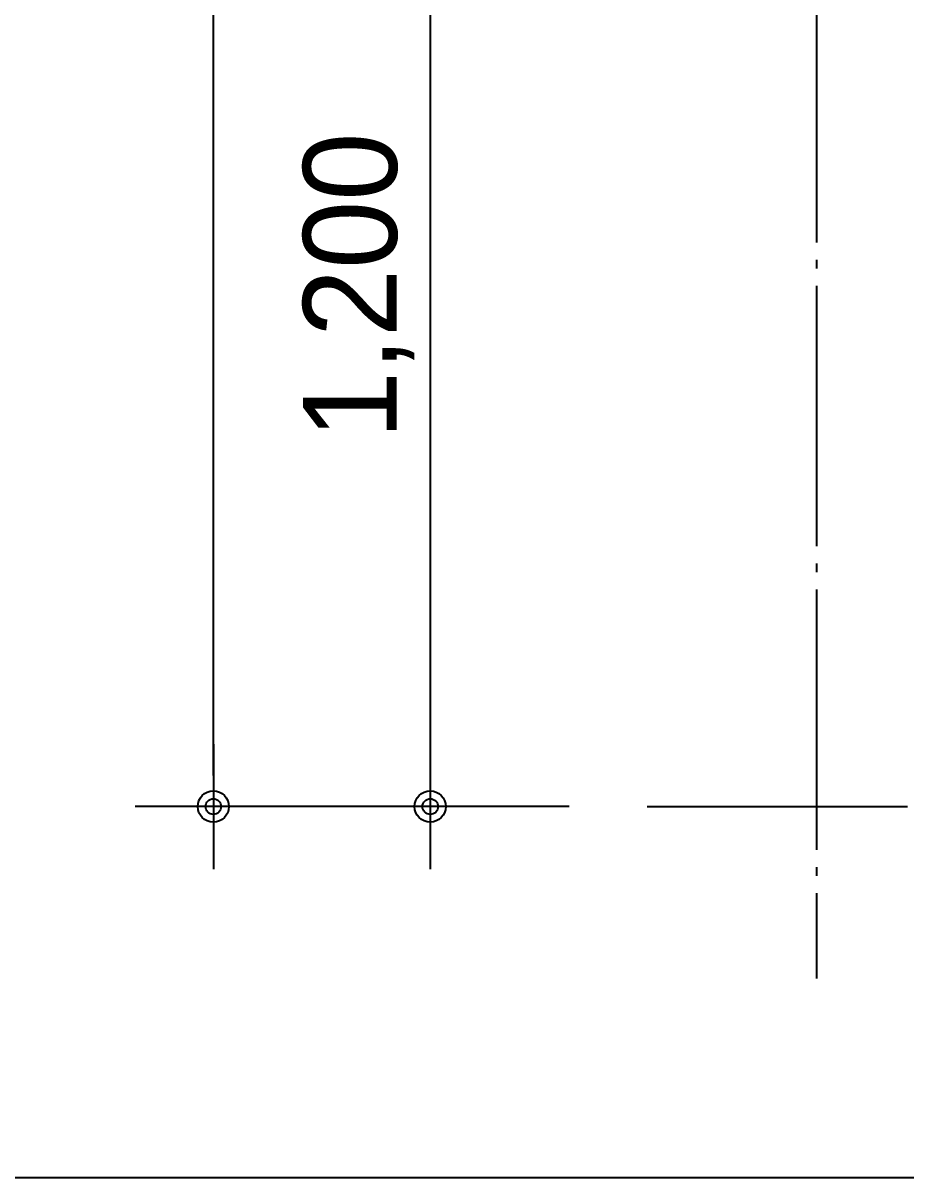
# Model space of a CAD drawing. Header units: millimetres. Extents: x 555 to 100215, y 750 to 17024.
# Drawn here: x 81651 to 82668, y 1250 to 2581 of the extents above; entities that cross this region are included whole.
import ezdxf

# ---------------------------------------------------------------- set-up
doc = ezdxf.new("R2010")
doc.units = ezdxf.units.MM
doc.linetypes.add('CEN', pattern=[35, 30, -2, 1, -2])
doc.layers.add('$ZCDB_AUDIT_GENERATED_600D18', color=7, linetype='Continuous')
doc.layers.add('CEN', color=1, linetype='CEN')
doc.styles.add('나눔고딕', font='')
doc.styles.get('나눔고딕').set_extended_font_data('Dotum')
doc.dimstyles.new('DIM_600(외부치수)', dxfattribs={"dimscale": 400, "dimtxt": 3.3, "dimasz": 1, "dimexe": 2, "dimexo": 2, "dimgap": 1, "dimtad": 1, "dimdec": 0, "dimdsep": 46, "dimlunit": 6, "dimtxsty": '나눔고딕', "dimblk1": 'DIMDOT', "dimblk2": 'DIMDOT', "dimsah": 1, "dimcen": 2.5, "dimdle": 1.5, "dimclrd": 8, "dimclre": 8, "dimclrt": 3, "dimadec": 0, "dimazin": 0, "dimtfac": 1, "dimtdec": 0, "dimtix": 1, "dimtmove": 2, "dimatfit": 3, "dimldrblk": 'DIMDOT', "dimfxl": 1, "dimtvp": 1, "dimtolj": 1, "dimtzin": 0, "dimarcsym": 0})

# ---------------------------------------------------------------- blocks, each defined once
blk = doc.blocks.new('DIMDOT')
at = {"color": 0}
blk.add_line((-2, 0), (2, 0), dxfattribs=at)
for radius in [0.5, 0.25]:
    blk.add_circle((0, 0), radius, dxfattribs=at)
blk = doc.blocks.new('*D521')
at = {"layer": '$ZCDB_AUDIT_GENERATED_600D18', "color": 8, "lineweight": -2, "transparency": 16777216}
for p, q in [((82280.2, 4077.9, 0), (81780.2, 4077.9, 0)), ((81870.2, 1713.9, 0), (81870.2, 4041.9, 0)), ((82280.2, 1677.9, 0), (81780.2, 1677.9, 0))]:
    blk.add_line(p, q, dxfattribs=at)
at = {"layer": 'Defpoints', "color": 0, "transparency": 16777216}
for p in [(81870.2, 4077.9, 0), (82370.2, 4077.9, 0), (82370.2, 1677.9, 0)]:
    blk.add_point(p, dxfattribs=at)
at = {"layer": '$ZCDB_AUDIT_GENERATED_600D18', "color": 8, "lineweight": -2, "transparency": 16777216, "xscale": 36, "yscale": 36, "zscale": 36}
for p, rotation in [((81870.2, 4077.9, 0), 90), ((81870.2, 1677.9, 0), 270)]:
    blk.add_blockref('DIMDOT', p, dxfattribs=dict(at, rotation=rotation))
at = {"layer": '$ZCDB_AUDIT_GENERATED_600D18', "color": 3, "transparency": 16777216, "insert": (81787.7, 2877.9, 0), "char_height": 108, "attachment_point": 5, "rotation": 90, "style": '나눔고딕'}
blk.add_mtext('\\A1;2,400', dxfattribs=at)
blk = doc.blocks.new('*D522')
at = {"layer": '$ZCDB_AUDIT_GENERATED_600D18', "color": 8, "lineweight": -2, "transparency": 16777216}
for p, q in [((82280.2, 2877.9), (82030.2, 2877.9)), ((82120.2, 2841.9), (82120.2, 1713.9)), ((82280.2, 1677.9), (82030.2, 1677.9))]:
    blk.add_line(p, q, dxfattribs=at)
at = {"layer": 'Defpoints', "color": 0, "transparency": 16777216}
for p in [(82370.2, 2877.9, 0), (82120.2, 1677.9), (82370.2, 1677.9, 0)]:
    blk.add_point(p, dxfattribs=at)
at = {"layer": '$ZCDB_AUDIT_GENERATED_600D18', "color": 8, "lineweight": -2, "transparency": 16777216, "xscale": 36, "yscale": 36, "zscale": 36}
for p, rotation in [((82120.2, 2877.9), 90), ((82120.2, 1677.9), 270)]:
    blk.add_blockref('DIMDOT', p, dxfattribs=dict(at, rotation=rotation))
at = {"layer": '$ZCDB_AUDIT_GENERATED_600D18', "color": 3, "transparency": 16777216, "insert": (82037.7, 2277.9), "char_height": 108, "attachment_point": 5, "rotation": 90, "style": '나눔고딕'}
blk.add_mtext('\\A1;1,200', dxfattribs=at)

msp = doc.modelspace()

# ---------------------------------------------------------------- linework, layer by layer
at = {"color": 4}
msp.add_line((97875, 1250), (76155, 1250), dxfattribs=at)
at = {"layer": 'CEN', "ltscale": 10}
for p, q in [((82565.2, 4377.95, 0), (82565.2, 1479.95, 0)), ((82370.2, 1677.95, 0), (86915.2, 1677.95, 0))]:
    msp.add_line(p, q, dxfattribs=at)

# ---------------------------------------------------------------- dimensions: what is measured, and where the dimension line sits
at = {"layer": '$ZCDB_AUDIT_GENERATED_600D18'}
for p1, p2, distance, picture, middle in [((82370.2, 1677.95, 0), (82370.2, 4077.95, 0), 500, '*D521', (81787.72, 2877.95, 0)), ((82370.2, 2877.95, 0), (82370.2, 1677.95, 0), -250, '*D522', (82037.72, 2277.95, 0))]:
    dim = msp.add_aligned_dim(p1=p1, p2=p2, distance=distance, dimstyle='DIM_600(외부치수)', override={"dimscale": 300, "dimtxt": 0.36, "dimasz": 0.12, "dimexe": 0.3, "dimexo": 0.3, "dimgap": 0.06, "dimdec": 1, "dimblk1": 'DIMDOT', "dimblk2": 'DIMDOT', "dimdle": 0.06}, dxfattribs=at)
    dim.commit()
    dim.dimension.update_dxf_attribs({"geometry": picture, "text_midpoint": middle})

doc.saveas('drawing.dxf')
